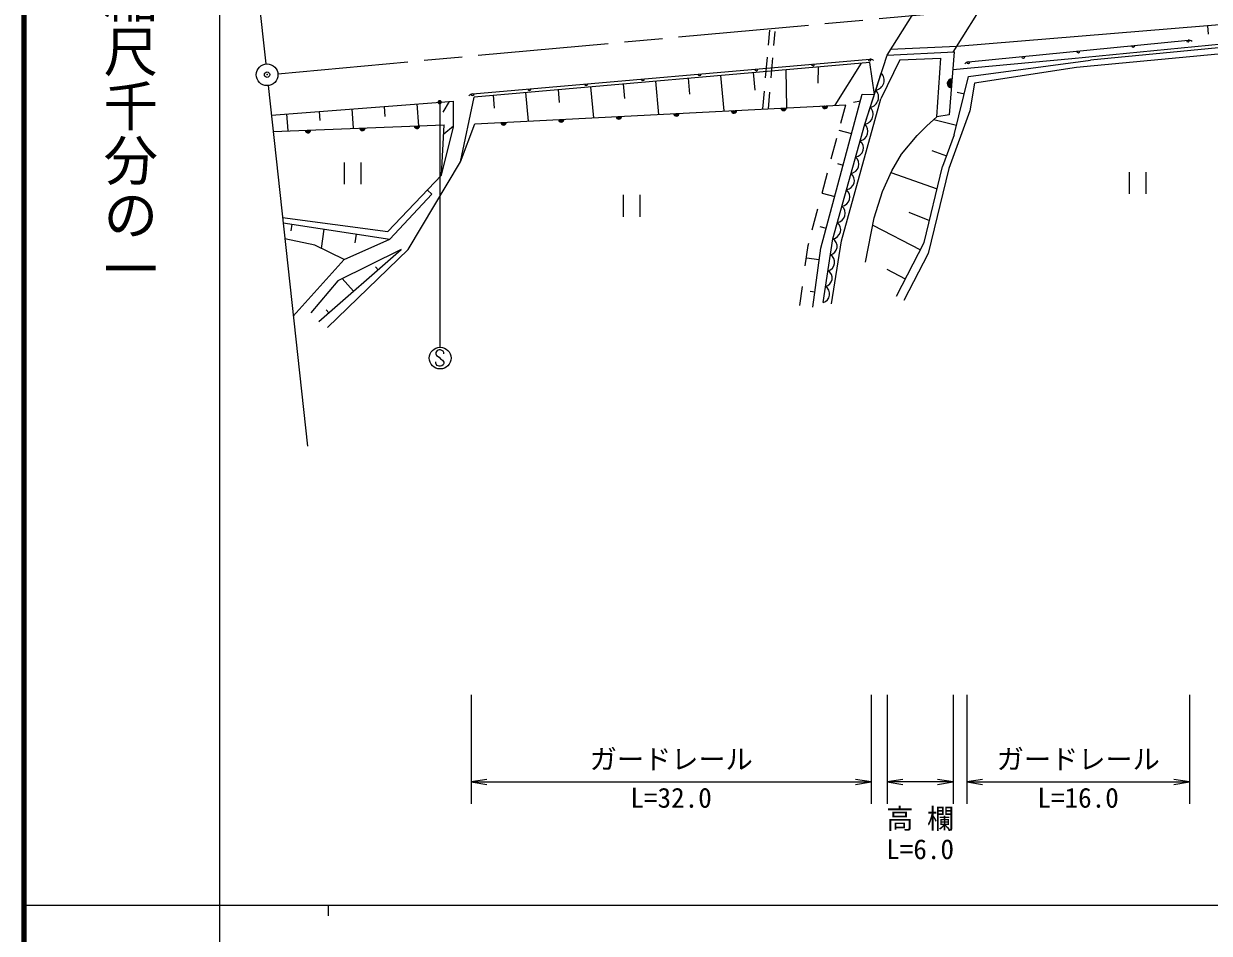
# Model space of a CAD drawing. Units: millimetres, scale not verified. Extents: x 40000 to 680000, y 20000 to 380000.
# Drawn here: x 40000 to 148999, y 202409 to 286046 of the extents above; entities that cross this region are included whole.
import ezdxf
from ezdxf.enums import TextEntityAlignment as Align

# ---------------------------------------------------------------- set-up
doc = ezdxf.new("R2010")
doc.units = ezdxf.units.MM
doc.header["$LTSCALE"] = 1000
doc.header["$PDMODE"] = 32
doc.header["$PDSIZE"] = 500
doc.linetypes.add('CHAIN', pattern=[18.5, 12, -1.5, 3.5, -1.5])
for name, color, linetype, lineweight in [('M-BGD', 7, 'Continuous', 13), ('M-BMK', 2, 'CHAIN', 13), ('M-BMK-SRVR', 3, 'Continuous', 13), ('M-STR-STR1', 1, 'Continuous', 13), ('M-STR-STR3', 7, 'Continuous', 13), ('M-STR-STRC', 7, 'Continuous', 13), ('M-TTL', 2, 'Continuous', 140), ('M-TTL-BAND', 7, 'Continuous', 25)]:
    doc.layers.add(name, color=color, linetype=linetype, lineweight=lineweight)
doc.layers.add('M-OTRS', color=6, linetype='Continuous')
doc.styles.add('@ＭＳ ゴシック', font='')
doc.styles.add('ＭＳ ゴシック', font='')
doc.styles.get('@ＭＳ ゴシック').set_extended_font_data('@MS Gothic')
doc.styles.get('ＭＳ ゴシック').set_extended_font_data('MS Gothic')

# ---------------------------------------------------------------- blocks, each defined once
blk = doc.blocks.new('open_arrow')
at = {"color": 0, "linetype": 'Continuous', "lineweight": -2}
blk.add_lwpolyline([(7.5, 1.25), (0, 0), (7.5, -1.25)], dxfattribs=at)
blk = doc.blocks.new('filled_dot')
at = {"color": 0, "linetype": 'Continuous', "lineweight": -2, "const_width": 1.25}
blk.add_lwpolyline([(-0.625, 0, 1), (0.625, 0, 1)], format="xyb", close=True, dxfattribs=at)

msp = doc.modelspace()

# ---------------------------------------------------------------- linework, layer by layer
at = {"layer": 'M-BGD'}
for p, q in [((161442, 286898), (125785, 283962)), ((148928, 285090), (148865, 285863)), ((108464, 284077), (108582, 285449)), ((108962, 284028), (109075, 285344)), ((126849, 282529), (147044, 284533)), ((159195, 285025), (136362, 282825)), ((159224, 284726), (138065, 282688)), ((125784, 283960), (119703, 283681)), ((125549, 283449), (125075, 277658)), ((158693, 284095), (136785, 282017)), ((81278, 279595), (117775, 282790)), ((117793, 282491), (81400, 279305)), ((108206, 281063), (108370, 282982)), ((108708, 281069), (108866, 282908)), ((114590, 278546), (117009, 282422)), ((117316, 276794), (119379, 283166)), ((118209, 279551), (117793, 282491)), ((120544, 282719), (118801, 279151)), ((120544, 282719), (124329, 282892)), ((123935, 277468), (124329, 282892)), ((136362, 282825), (125413, 281792)), ((126876, 281194), (138065, 282688)), ((104392, 278021), (104106, 281292)), ((107236, 279933), (107095, 281554)), ((110151, 278317), (110083, 281816)), ((113026, 280589), (113072, 282077)), ((117316, 276794), (118844, 281513)), ((136785, 282017), (127422, 280593)), ((92401, 277403), (92152, 280246)), ((95258, 279167), (95140, 280507)), ((98396, 277712), (98129, 280769)), ((101245, 279568), (101117, 281031)), ((125547, 275826), (126876, 281194)), ((127422, 280593), (126984, 278020)), ((80158, 273334), (81400, 279305)), ((83290, 278274), (83186, 279461)), ((86405, 277094), (86175, 279723)), ((89267, 278797), (89163, 279984)), ((107961, 278204), (108101, 279845)), ((108465, 278230), (108596, 279764)), ((113289, 265406), (117080, 279570)), ((115174, 266092), (118801, 279151)), ((117080, 279570), (118209, 279551)), ((125825, 279763), (126481, 279600)), ((62773, 277643), (79509, 278928)), ((67256, 277135), (67191, 277982)), ((70319, 276429), (70182, 278212)), ((73245, 277501), (73173, 278442)), ((76319, 276662), (76164, 278671)), ((78555, 277902), (79156, 278901)), ((79509, 276556), (79509, 278928)), ((81460, 276839), (115578, 278597)), ((115124, 276901), (115578, 278597)), ((116276, 278841), (116918, 278964)), ((126984, 278020), (125059, 272728)), ((64319, 276195), (64200, 277753)), ((123033, 276661), (123935, 277468)), ((123676, 277237), (125768, 276719)), ((125075, 277658), (123935, 277468)), ((62936, 276141), (78657, 276753)), ((78422, 272130), (78657, 276753)), ((78422, 272130), (79509, 276556)), ((78422, 272130), (79509, 276556)), ((78615, 275924), (79509, 276647)), ((80158, 273334), (81460, 276839)), ((114390, 266261), (117316, 276794)), ((114390, 266261), (117316, 276794)), ((114952, 276259), (116111, 275948)), ((122130, 275758), (123033, 276661)), ((125547, 275826), (124483, 272902)), ((114244, 273614), (114754, 275518)), ((120706, 274049), (122130, 275758)), ((119804, 272529), (120706, 274049)), ((123498, 274384), (124844, 273894)), ((69502, 271297), (69502, 273297)), ((71002, 273297), (71002, 271297)), ((75350, 265272), (80158, 273334)), ((114808, 273192), (115335, 273050)), ((118949, 270630), (119804, 272529)), ((122796, 265936), (124483, 272902)), ((125059, 272728), (123165, 264912)), ((73491, 266926), (78422, 272130)), ((113405, 270477), (113903, 272341)), ((119734, 272375), (123992, 270874)), ((141672, 270409), (141672, 272409)), ((143172, 272409), (143172, 270409)), ((73646, 266228), (77517, 270367)), ((77111, 270747), (77517, 270367)), ((113401, 270463), (114560, 270152)), ((118189, 268208), (118949, 270630)), ((95150, 268300), (95150, 270300)), ((96650, 270300), (96650, 268300)), ((63794, 268238), (73491, 266926)), ((112499, 267095), (113017, 269029)), ((117382, 264124), (118189, 268208)), ((121362, 268710), (123286, 267959)), ((63849, 267725), (73646, 266228)), ((64577, 266998), (64669, 267600)), ((67367, 265391), (67635, 267147)), ((113197, 267411), (113784, 267254)), ((118054, 267525), (122437, 265246)), ((66773, 265684), (64006, 266280)), ((69452, 264364), (73646, 266228)), ((70478, 265893), (70600, 266693)), ((113488, 260420), (114390, 266261)), ((113488, 260420), (114390, 266261)), ((114279, 260298), (115174, 266092)), ((69452, 264364), (66773, 265684)), ((67138, 258662), (74699, 265272)), ((67939, 258111), (75350, 265272)), ((74699, 265272), (68891, 262418)), ((111855, 263787), (112111, 265644)), ((112111, 265644), (112167, 265854)), ((112540, 259971), (113289, 265406)), ((120230, 261003), (122796, 265936)), ((123165, 264912), (120927, 260608)), ((64778, 259161), (69452, 264364)), ((111955, 264515), (113144, 264352)), ((72331, 263698), (72577, 263416)), ((119361, 263464), (121053, 262584)), ((68891, 262418), (66387, 259463)), ((69293, 262615), (70318, 261442)), ((111351, 260135), (111591, 261876)), ((112305, 261439), (112734, 261380)), ((67813, 259749), (68060, 259467))]:
    msp.add_line(p, q, dxfattribs=at)
for centre, radius, start, end in [((147044, 284533), 150, 185.66661, 5.66661), ((147093, 284036), 500, 50.66661, 95.66661), ((136946, 283531), 150, 185.66661, 5.66661), ((141995, 284032), 150, 185.66661, 5.66661), ((112561, 282334), 150, 185.00304, 5.00304), ((117775, 282790), 150, 185.00304, 5.00304), ((117819, 282292), 500, 50.00304, 95.00304), ((126898, 282032), 500, 95.66661, 140.66661), ((126849, 282529), 150, 185.66661, 5.66661), ((131898, 283030), 150, 185.66661, 5.66661), ((102133, 281421), 150, 185.00304, 5.00304), ((107347, 281877), 150, 185.00304, 5.00304), ((118177, 280860), 933, 279.72371, 44.3914), ((91705, 280508), 150, 185.00304, 5.00304), ((96919, 280964), 150, 185.00304, 5.00304), ((125312, 280553), 400, 85.3141, 265.3141), ((125312, 280553), 400, 85.3141, 265.3141), ((125312, 280553), 350, 85.3141, 265.3141), ((125312, 280553), 300, 85.3141, 265.3141), ((125312, 280553), 250, 85.3141, 265.3141), ((125312, 280553), 200, 85.3141, 265.3141), ((125312, 280553), 150, 85.3141, 265.3141), ((125312, 280553), 100, 85.3141, 265.3141), ((125312, 280553), 50, 85.3141, 265.3141), ((81321, 279097), 500, 95.00304, 140.00304), ((81278, 279595), 150, 185.00304, 5.00304), ((86492, 280052), 150, 185.00304, 5.00304), ((117668, 279287), 933, 279.72371, 44.3914), ((105311, 278068), 250, 182.94869, 2.94869), ((105311, 278068), 200, 182.94869, 2.94869), ((105311, 278068), 150, 182.94869, 2.94869), ((105311, 278068), 100, 182.94869, 2.94869), ((105311, 278068), 50, 182.94869, 2.94869), ((109865, 278302), 250, 182.94869, 2.94869), ((109865, 278302), 200, 182.94869, 2.94869), ((109865, 278302), 150, 182.94869, 2.94869), ((109865, 278302), 100, 182.94869, 2.94869), ((109865, 278302), 50, 182.94869, 2.94869), ((113674, 278499), 250, 182.94869, 2.94869), ((113674, 278499), 200, 182.94869, 2.94869), ((113674, 278499), 150, 182.94869, 2.94869), ((113674, 278499), 100, 182.94869, 2.94869), ((113674, 278499), 50, 182.94869, 2.94869), ((117158, 277714), 933, 279.72371, 44.3914), ((84110, 276976), 250, 182.94869, 2.94869), ((84110, 276976), 200, 182.94869, 2.94869), ((84110, 276976), 150, 182.94869, 2.94869), ((84110, 276976), 100, 182.94869, 2.94869), ((84110, 276976), 50, 182.94869, 2.94869), ((89410, 277249), 250, 182.94869, 2.94869), ((89410, 277249), 200, 182.94869, 2.94869), ((89410, 277249), 150, 182.94869, 2.94869), ((89410, 277249), 100, 182.94869, 2.94869), ((89410, 277249), 50, 182.94869, 2.94869), ((94710, 277522), 250, 182.94869, 2.94869), ((94710, 277522), 200, 182.94869, 2.94869), ((94710, 277522), 150, 182.94869, 2.94869), ((94710, 277522), 100, 182.94869, 2.94869), ((94710, 277522), 50, 182.94869, 2.94869), ((100010, 277795), 250, 182.94869, 2.94869), ((100010, 277795), 200, 182.94869, 2.94869), ((100010, 277795), 150, 182.94869, 2.94869), ((100010, 277795), 100, 182.94869, 2.94869), ((100010, 277795), 50, 182.94869, 2.94869), ((66133, 276265), 250, 182.23117, 2.23117), ((66133, 276265), 200, 182.23117, 2.23117), ((66133, 276265), 150, 182.23117, 2.23117), ((66133, 276265), 100, 182.23117, 2.23117), ((66133, 276265), 50, 182.23117, 2.23117), ((71142, 276461), 250, 182.23117, 2.23117), ((71142, 276461), 200, 182.23117, 2.23117), ((71142, 276461), 150, 182.23117, 2.23117), ((71142, 276461), 100, 182.23117, 2.23117), ((71142, 276461), 50, 182.23117, 2.23117), ((76152, 276656), 250, 182.23117, 2.23117), ((76152, 276656), 200, 182.23117, 2.23117), ((76152, 276656), 150, 182.23117, 2.23117), ((76152, 276656), 100, 182.23117, 2.23117), ((76152, 276656), 50, 182.23117, 2.23117), ((116760, 276138), 860, 279.2099, 49.74188), ((116342, 274633), 860, 279.2099, 49.74188), ((115924, 273129), 860, 279.2099, 49.74188), ((115506, 271624), 860, 279.2099, 49.74188), ((115089, 270119), 860, 279.2099, 49.74188), ((114671, 268614), 860, 279.2099, 49.74188), ((114253, 267110), 860, 279.2099, 49.74188), ((113985, 265576), 796, 283.03796, 59.39971), ((113760, 264116), 796, 283.03796, 59.39971), ((113534, 262656), 796, 283.03796, 59.39971), ((113308, 261196), 796, 283.03796, 59.39971)]:
    msp.add_arc(centre, radius, start, end, dxfattribs=at)
at = {"layer": 'M-BMK'}
msp.add_line((63366, 281451), (160909, 290381), dxfattribs=at)
at = {"layer": 'M-BMK-SRVR'}
for p, q in [((59385, 308877), (62263, 282345)), ((62479, 280357), (66077, 247187))]:
    msp.add_line(p, q, dxfattribs=at)
msp.add_circle((62371, 281351), 1000, dxfattribs=at)
at = {"layer": 'M-OTRS'}
msp.add_point((62373, 281363), dxfattribs=at)
at = {"layer": 'M-STR-STR1'}
for p, q in [((125460, 283444), (130871, 292053)), ((119379, 283166), (124311, 291012)), ((119379, 283166), (125549, 283449))]:
    msp.add_line(p, q, dxfattribs=at)
at = {"layer": 'M-STR-STR3'}
for p, q in [((81132, 224322), (81132, 214322)), ((117925, 224322), (117925, 214322)), ((119379, 224322), (119379, 214322)), ((125460, 224322), (125460, 214322)), ((126703, 224322), (126703, 214322)), ((147194, 224322), (147194, 214322)), ((81132, 216322), (117925, 216322)), ((125460, 216322), (119379, 216322)), ((126703, 216322), (147194, 216322))]:
    msp.add_line(p, q, dxfattribs=at)
at = {"layer": 'M-STR-STRC'}
for p, q in [((78243, 278831), (78243, 256299)), ((78003, 255997), (77879, 255812)), ((77879, 255812), (77882, 255681)), ((77882, 255681), (77945, 255552)), ((77945, 255552), (78200, 255370)), ((78195, 256063), (78003, 255997)), ((78316, 256060), (78195, 256063)), ((78200, 255370), (78329, 255238)), ((78566, 255942), (78316, 256060)), ((78329, 255238), (78508, 255123)), ((78508, 255123), (78635, 254922)), ((78629, 255810), (78566, 255942)), ((78629, 255681), (78629, 255810)), ((77882, 254833), (77879, 254954)), ((77921, 254730), (77882, 254833)), ((78005, 254620), (77921, 254730)), ((78192, 254559), (78005, 254620)), ((78327, 254559), (78192, 254559)), ((78427, 254588), (78327, 254559)), ((78569, 254680), (78427, 254588)), ((78629, 254812), (78569, 254680)), ((78635, 254922), (78629, 254812))]:
    msp.add_line(p, q, dxfattribs=at)
msp.add_circle((78286, 255300), 1000, dxfattribs=at)
at = {"layer": 'M-TTL'}
msp.add_line((40000, 380000), (40000, 20000), dxfattribs=at)
at = {"layer": 'M-TTL-BAND'}
for p, q in [((58000, 370000), (58000, 20000)), ((40000, 205000), (579000, 205000)), ((68000, 205000), (68000, 204000))]:
    msp.add_line(p, q, dxfattribs=at)

# ---------------------------------------------------------------- block references
at = {"layer": 'M-STR-STR3', "xscale": 193, "yscale": 193}
for p in [(81132, 216322), (119379, 216322), (126703, 216322)]:
    msp.add_blockref('open_arrow', p, dxfattribs=at)
at = {"layer": 'M-STR-STR3', "xscale": 193, "yscale": 193, "rotation": 180}
for p in [(117925, 216322), (125460, 216322), (147194, 216322)]:
    msp.add_blockref('open_arrow', p, dxfattribs=at)
at = {"layer": 'M-STR-STRC', "xscale": 160, "yscale": 160, "rotation": 270}
msp.add_blockref('filled_dot', (78243, 278831), dxfattribs=at)

# ---------------------------------------------------------------- texts
at = {"layer": 'M-STR-STR3', "style": 'ＭＳ ゴシック'}
for s, p in [('ガードレール', (92028, 216952)), ('ガードレール', (129449, 216952)), ('L=32.0', (95778, 213405)), ('L=16.0', (133199, 213405)), ('高 欄', (119295, 211480)), ('L=6.0', (119295, 208675))]:
    msp.add_text(s, height=1833, dxfattribs=at).set_placement(p, align=Align.BOTTOM_LEFT)
at = {"layer": 'M-TTL-BAND', "style": '@ＭＳ ゴシック'}
msp.add_text('縮尺千分の一', height=3666, rotation=270, dxfattribs=at).set_placement((49777, 261030), align=Align.MIDDLE_RIGHT)

doc.saveas('drawing.dxf')
